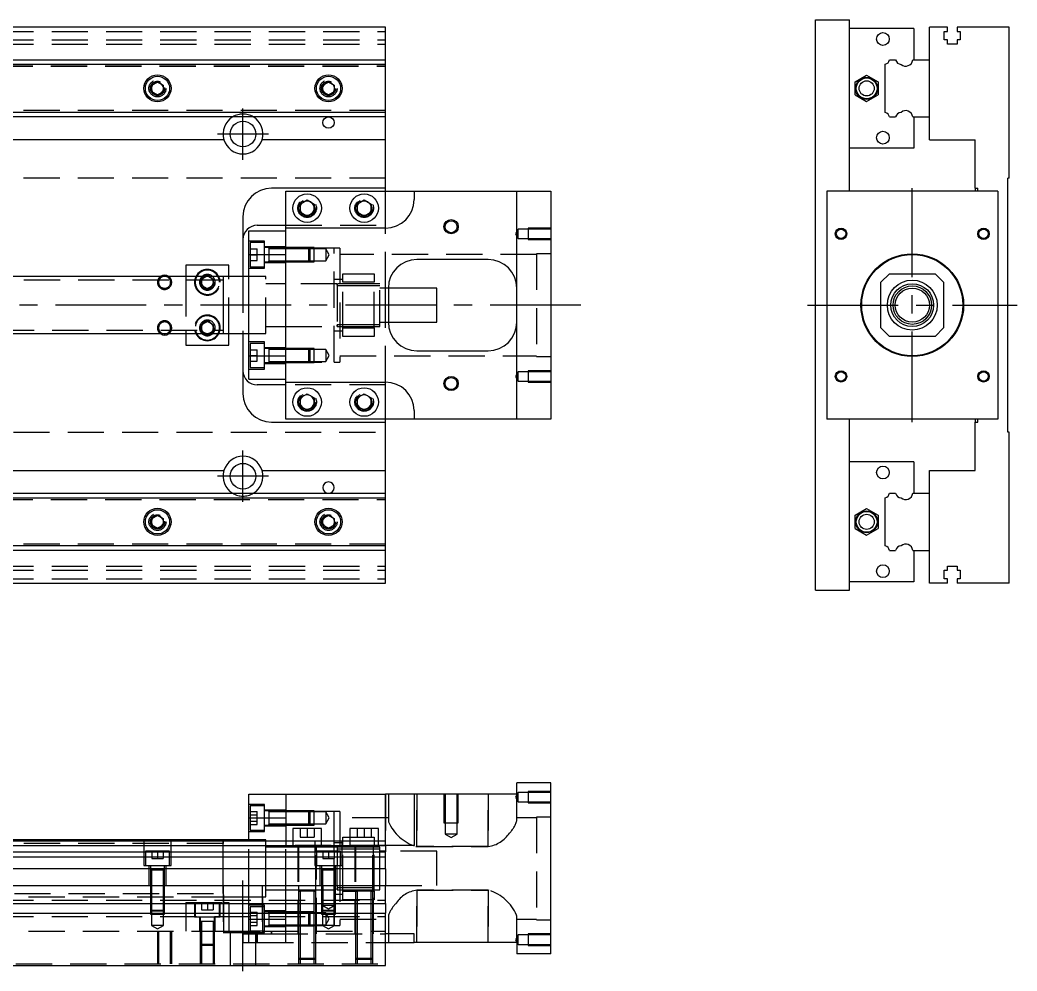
# Model space of a CAD drawing. Extents: x -20 to 681, y -276 to 102.
# Drawn here: x 331.8 to 681.5, y -233.5 to 100 of the extents above; entities that cross this region are included whole.
import ezdxf

# ---------------------------------------------------------------- set-up
doc = ezdxf.new("R2010")
doc.units = 0
doc.linetypes.add('CENTER', pattern=[50.8, 31.75, -6.35, 6.35, -6.35])
doc.linetypes.add('DASHED', pattern=[19.05, 12.7, -6.35])
doc.layers.get('0').update_dxf_attribs({"linetype": 'CONTINUOUS'})
doc.layers.add('CENTER', color=1, linetype='CENTER')

msp = doc.modelspace()

# ---------------------------------------------------------------- linework, layer by layer
at = {"color": 7, "linetype": 'CONTINUOUS'}
for p, q in [((610.75, -100), (610.75, 100)), ((610.75, 100), (622.75, 100)), ((622.75, 40), (622.75, 100)), ((460, 97.5), (305, 97.5)), ((460, 86), (460, 97.5)), ((645.25, 97), (622.75, 97)), ((645.25, 97), (645.25, 86)), ((650.75, 86), (650.75, 97.5)), ((657.05, 97.5), (650.75, 97.5)), ((655.9, 96), (657.05, 96)), ((655.9, 93), (655.9, 96)), ((657.05, 96), (657.05, 97.5)), ((660.45, 97.5), (660.45, 96)), ((678.75, 97.5), (660.45, 97.5)), ((660.45, 96), (661.6, 96)), ((661.6, 96), (661.6, 93)), ((678.75, 44.5), (678.75, 97.5)), ((657.05, 93), (655.9, 93)), ((657.05, 91.5), (657.05, 93)), ((660.45, 91.5), (657.05, 91.5)), ((660.45, 93), (660.45, 91.5)), ((661.6, 93), (660.45, 93)), ((305, 86), (460, 86)), ((305, 84.460392), (460, 84.460392)), ((460, 84.460392), (460, 86)), ((460, 67.539608), (460, 84.460392)), ((635.25, 67.539608), (635.25, 84.460392)), ((636.789608, 86), (638.910392, 86)), ((644.931934, 86), (650.75, 86)), ((650.75, 66), (650.75, 86)), ((650.75, 66), (650.75, 86)), ((624.750002, 78.309401), (628.750002, 80.618802)), ((628.750002, 80.618802), (632.750002, 78.309401)), ((378, 77.1547), (380, 78.309402)), ((378, 74.8453), (378, 77.1547)), ((380, 78.309402), (382, 77.1547)), ((382, 77.1547), (382, 74.8453)), ((438, 77.1547), (440, 78.309402)), ((438, 74.8453), (438, 77.1547)), ((440, 78.309402), (442, 77.1547)), ((442, 77.1547), (442, 74.8453)), ((624.750002, 73.690599), (624.750002, 78.309401)), ((632.750002, 78.309401), (632.750002, 73.690599)), ((380, 73.690598), (378, 74.8453)), ((382, 74.8453), (380, 73.690598)), ((440, 73.690598), (438, 74.8453)), ((442, 74.8453), (440, 73.690598)), ((624.750002, 73.690599), (628.750002, 71.381198)), ((628.750002, 71.381198), (632.750002, 73.690599)), ((460, 67.539608), (305, 67.539608)), ((460, 66), (460, 67.539608)), ((460, 66), (305, 66)), ((460, 58), (460, 66)), ((636.789608, 66), (638.910392, 66)), ((644.931934, 66), (650.75, 66)), ((645.25, 66), (645.25, 55)), ((650.75, 58), (650.75, 66)), ((403.291796, 58), (305, 58)), ((460, 58), (416.708204, 58)), ((460, 41), (460, 58)), ((650.75, 58), (666.75, 58)), ((666.75, 41), (666.75, 58)), ((645.25, 55), (622.75, 55)), ((678.75, 44.5), (678.25, 44.5)), ((678.25, -44.5), (678.25, 44.5)), ((460, 41), (420, 41)), ((425, 27), (425, 40)), ((425, 40), (470, 40)), ((460, 40), (460, 41)), ((470, 40), (470, 37)), ((470, 40), (506, 40)), ((506, -40), (506, 40)), ((506, 40), (518, 40)), ((518, 40), (518, -40)), ((614.75, 40), (614.75, -40)), ((674.75, 40), (614.75, 40)), ((666.75, 41), (667.75, 41)), ((666.75, 41), (666.75, 40)), ((667.75, 40), (667.75, 41)), ((674.75, 40), (674.75, -40)), ((430, 35.443376), (432.5, 36.886752)), ((430, 32.556624), (430, 35.443376)), ((432.5, 36.886752), (435, 35.443376)), ((435, 35.443376), (435, 32.556624)), ((450, 35.443376), (452.5, 36.886752)), ((450, 32.556624), (450, 35.443376)), ((452.5, 36.886752), (455, 35.443376)), ((455, 35.443376), (455, 32.556624)), ((432.5, 31.113248), (430, 32.556624)), ((435, 32.556624), (432.5, 31.113248)), ((452.5, 31.113248), (450, 32.556624)), ((455, 32.556624), (452.5, 31.113248)), ((410, 31), (410, 10)), ((415, 28), (425, 28)), ((412, 17.78342), (412, 26)), ((412, 26), (425, 26)), ((460, 27), (425, 27)), ((425, 17.78342), (425, 27)), ((412, -17.78342), (412, 17.78342)), ((412, 17.78342), (425, 17.78342)), ((425, -17.78342), (425, 17.78342)), ((425, -17.78342), (425, 17.78342)), ((390, 14), (390, 10)), ((405, 14), (390, 14)), ((405, 10), (405, 14)), ((496, 16), (471, 16)), ((636.75, 11), (633.75, 8)), ((636.75, 11), (652.75, 11)), ((655.75, 8), (652.75, 11)), ((403, 10), (305, 10)), ((396.964102, 10), (397.5, 10.309402)), ((397.5, 10.309402), (398.035898, 10)), ((403, 10), (402.995, 10)), ((403, 10), (403, -10)), ((412, 10), (403, 10)), ((403.005, 10), (403, 10)), ((633.75, -8), (633.75, 8)), ((655.75, 8), (655.75, -8)), ((461, 6), (461, -6)), ((478, 6), (461, 6)), ((478, -6), (478, 6)), ((461, -6), (478, -6)), ((305, -10), (403, -10)), ((390, -10), (390, -14)), ((397.5, -10.309402), (396.964102, -10)), ((398.035898, -10), (397.5, -10.309402)), ((402.995, -10), (403, -10)), ((403, -10), (412, -10)), ((403, -10), (403.005, -10)), ((405, -14), (405, -10)), ((410, -10), (410, -31)), ((633.75, -8), (636.75, -11)), ((652.75, -11), (655.75, -8)), ((652.75, -11), (636.75, -11)), ((390, -14), (405, -14)), ((471, -16), (496, -16)), ((412, -17.78342), (425, -17.78342)), ((412, -26), (412, -17.78342)), ((425, -27), (425, -17.78342)), ((412, -26), (425, -26)), ((425, -27), (460, -27)), ((425, -40), (425, -27)), ((617.85, -24.499994), (617.85, -24.500852)), ((617.85, -24.500852), (617.85, -24.9)), ((425, -28), (415, -28)), ((430, -32.556624), (432.5, -31.113248)), ((432.5, -31.113248), (435, -32.556624)), ((450, -32.556624), (452.5, -31.113248)), ((452.5, -31.113248), (455, -32.556624)), ((430, -35.443376), (430, -32.556624)), ((435, -32.556624), (435, -35.443376)), ((450, -35.443376), (450, -32.556624)), ((455, -32.556624), (455, -35.443376)), ((432.5, -36.886752), (430, -35.443376)), ((435, -35.443376), (432.5, -36.886752)), ((452.5, -36.886752), (450, -35.443376)), ((455, -35.443376), (452.5, -36.886752)), ((470, -37), (470, -40)), ((420, -41), (460, -41)), ((470, -40), (425, -40)), ((460, -41), (460, -40)), ((460, -58), (460, -41)), ((506, -40), (470, -40)), ((518, -40), (506, -40)), ((674.75, -40), (614.75, -40)), ((622.75, -100), (622.75, -40)), ((666.75, -40), (666.75, -41)), ((666.75, -58), (666.75, -41)), ((666.75, -41), (667.75, -41)), ((667.75, -41), (667.75, -40)), ((678.75, -44.5), (678.25, -44.5)), ((678.75, -97.5), (678.75, -44.5)), ((645.25, -55), (622.75, -55)), ((645.25, -55), (645.25, -66)), ((305, -58), (403.291796, -58)), ((416.708204, -58), (460, -58)), ((460, -66), (460, -58)), ((650.75, -66), (650.75, -58)), ((650.75, -58), (666.75, -58)), ((305, -66), (460, -66)), ((460, -67.539608), (460, -66)), ((636.789608, -66), (638.910392, -66)), ((644.931934, -66), (650.75, -66)), ((650.75, -86), (650.75, -66)), ((650.75, -86), (650.75, -66)), ((305, -67.539608), (460, -67.539608)), ((460, -84.460392), (460, -67.539608)), ((635.25, -84.460392), (635.25, -67.539608)), ((624.750002, -73.690599), (628.750002, -71.381198)), ((628.750002, -71.381198), (632.750002, -73.690599)), ((378, -74.8453), (380, -73.690598)), ((378, -77.1547), (378, -74.8453)), ((380, -73.690598), (382, -74.8453)), ((382, -74.8453), (382, -77.1547)), ((438, -74.8453), (440, -73.690598)), ((438, -77.1547), (438, -74.8453)), ((440, -73.690598), (442, -74.8453)), ((442, -74.8453), (442, -77.1547)), ((624.750002, -78.309401), (624.750002, -73.690599)), ((632.750002, -73.690599), (632.750002, -78.309401)), ((380, -78.309402), (378, -77.1547)), ((382, -77.1547), (380, -78.309402)), ((440, -78.309402), (438, -77.1547)), ((442, -77.1547), (440, -78.309402)), ((624.750002, -78.309401), (628.750002, -80.618802)), ((628.750002, -80.618802), (632.750002, -78.309401)), ((460, -84.460392), (305, -84.460392)), ((460, -86), (305, -86)), ((460, -86), (460, -84.460392)), ((460, -97.5), (460, -86)), ((636.789608, -86), (638.910392, -86)), ((644.931934, -86), (650.75, -86)), ((645.25, -86), (645.25, -97)), ((650.75, -97.5), (650.75, -86)), ((655.9, -93), (657.05, -93)), ((655.9, -96), (655.9, -93)), ((657.05, -91.5), (660.45, -91.5)), ((657.05, -93), (657.05, -91.5)), ((660.45, -91.5), (660.45, -93)), ((660.45, -93), (661.6, -93)), ((661.6, -93), (661.6, -96)), ((305, -97.5), (460, -97.5)), ((645.25, -97), (622.75, -97)), ((657.05, -97.5), (650.75, -97.5)), ((657.05, -96), (655.9, -96)), ((657.05, -97.5), (657.05, -96)), ((660.45, -96), (660.45, -97.5)), ((661.6, -96), (660.45, -96)), ((678.75, -97.5), (660.45, -97.5)), ((610.75, -100), (622.75, -100)), ((506, -171.53), (506, -167.53)), ((518, -167.53), (506, -167.53)), ((518, -227.53), (518, -167.53)), ((412, -171.53), (425, -171.53)), ((412, -179.74658), (412, -171.53)), ((425, -171.53), (460, -171.53)), ((425, -171.53), (425, -188.03)), ((460, -188.03), (460, -171.53)), ((470, -171.53), (460, -171.53)), ((470, -171.53), (470, -189.53)), ((506, -171.53), (470, -171.53)), ((419.1, -177.352326), (419.1, -177.353182)), ((412, -179.74658), (425, -179.74658)), ((412, -188.03), (412, -179.74658)), ((419.1, -179.7023), (419.1, -179.98317)), ((419.1, -181.619328), (419.1, -182.352336)), ((437.5, -183.53), (427.5, -183.53)), ((427.5, -183.53), (427.5, -188.03)), ((437.5, -188.03), (437.5, -183.53)), ((457.5, -183.53), (447.5, -183.53)), ((447.5, -183.53), (447.5, -188.03)), ((457.5, -188.03), (457.5, -183.53)), ((403, -187.53), (304.5, -187.53)), ((460, -188.03), (304.5, -188.03)), ((403, -187.53), (402.995, -187.53)), ((403, -187.529994), (403, -188.03)), ((403, -187.530502), (403, -187.53)), ((403.005, -187.53), (403, -187.53)), ((412, -187.53), (403, -187.53)), ((403, -188.027168), (403, -187.530502)), ((403, -188.03), (403, -188.78)), ((460, -189.569608), (460, -188.03)), ((460, -189.569608), (304.5, -189.569608)), ((304.5, -191.690392), (460, -191.690392)), ((443, -190.029994), (443, -190.78)), ((470, -189.53), (460, -189.53)), ((460, -189.569608), (460, -191.690392)), ((460, -193.600532), (460, -191.690392)), ((460, -193.600532), (304.5, -193.600532)), ((460, -197.711934), (460, -193.600532)), ((460, -197.711934), (304.5, -197.711934)), ((460, -197.711934), (460, -203.53)), ((0, -203.53), (460, -203.53)), ((460, -209.83), (460, -203.53)), ((0, -209.83), (460, -209.83)), ((460, -209.83), (460, -213.23)), ((0, -213.23), (460, -213.23)), ((419.1, -212.707664), (419.1, -212.708522)), ((419.1, -212.708522), (419.1, -213.23)), ((460, -231.53), (460, -213.23)), ((419.1, -215.057638), (419.1, -215.33851)), ((419.1, -216.974666), (419.1, -217.707674)), ((470, -220.53), (460, -220.53)), ((460, -223.53), (470, -223.53)), ((470, -223.53), (470, -220.53)), ((506, -223.53), (470, -223.53)), ((506, -223.53), (506, -227.53)), ((518, -227.53), (506, -227.53)), ((0, -231.53), (460, -231.53))]:
    msp.add_line(p, q, dxfattribs=at)
at = {"color": 3, "linetype": 'DASHED'}
for p, q in [((0, 96), (460, 96)), ((0, 93), (460, 93)), ((0, 91.5), (460, 91.5)), ((304.5, 84.403994), (460, 84.403994)), ((304.5, 83.8), (460, 83.8)), ((382.483582, 76.286038), (382.5, 76)), ((437.5, 76), (437.534018, 76.411016)), ((460, 68.2), (304.5, 68.2)), ((460, 67.596006), (304.5, 67.596006)), ((460, 44.5), (5.640312, 44.5)), ((460, 28), (460, 40)), ((435.477798, 34.364306), (435.5, 34)), ((455.477798, 34.364306), (455.5, 34)), ((425, 28), (460, 28)), ((460, 27), (460, 28)), ((425, 17.78342), (425, 26)), ((460, 6), (460, 27)), ((506.5, 26.65), (505.547372, 25)), ((505.547372, 25), (506.5, 23.35)), ((506.5, 23.35), (506.5, 26.65)), ((510, 26.65), (506.5, 26.65)), ((510, 26.999994), (510, 23.000006)), ((518, 26.999994), (510, 26.999994)), ((518, 26.65), (510, 26.65)), ((417.5, 22.42767), (412, 22.42767)), ((412.5, 21.92767), (412.5, 13.42767)), ((417.5, 21.92767), (412.5, 21.92767)), ((417.5, 12.92767), (417.5, 22.42767)), ((506.5, 23.35), (510, 23.35)), ((510, 23.35), (518, 23.35)), ((510, 23.000006), (518, 23.000006)), ((412.5, 19.67767), (415, 19.67767)), ((412.5, 17.67767), (415, 17.67767)), ((415, 17.67767), (415, 19.67767)), ((415, 15.67767), (415, 17.67767)), ((425, 20.42767), (417.5, 20.42767)), ((419.1, 20.17767), (417.5, 20.17767)), ((419.1, 20.17767), (419.095, 20.17767)), ((419.1, 20.17767), (419.1, 19.92022)), ((419.1, 19.920202), (419.1, 20.17767)), ((424.99998, 20.17767), (419.1, 20.17767)), ((419.105, 20.17767), (419.1, 20.17767)), ((419.1, 19.92022), (419.1, 15.435068)), ((424.99998, 19.77767), (419.1, 19.77767)), ((433.1, 20.17767), (425, 20.17767)), ((433.1, 20.177664), (425, 20.177664)), ((442, 20), (425, 20)), ((433.5, 19.77767), (425, 19.77767)), ((433.1, 15.17767), (433.1, 20.17767)), ((433.5, 19.77767), (433.1, 20.17767)), ((435, 20.177664), (433.10002, 20.177664)), ((433.5, 19.77767), (433.5, 15.57767)), ((435, 19.77767), (433.50002, 19.77767)), ((435, 15.177674), (435, 20.177664)), ((439, 19.77767), (435, 19.77767)), ((439, 19.77767), (439, 15.57767)), ((440.212436, 17.67767), (439, 19.77767)), ((439, 15.57767), (440.212436, 17.67767)), ((442, -20), (442, 20)), ((444, 20), (442, 20)), ((444, 20), (444, -20)), ((513, 17.75), (444, 17.75)), ((513, 18), (513, -18)), ((518, 18), (513, 18)), ((412.5, 15.67767), (415, 15.67767)), ((417.5, 15.17767), (419.1, 15.17767)), ((417.5, 14.92767), (425, 14.92767)), ((419.095, 15.17767), (419.1, 15.17767)), ((419.1, 15.57767), (424.99998, 15.57767)), ((419.1, 15.17767), (419.1, 15.435118)), ((419.1, 15.435068), (419.1, 15.17767)), ((419.1, 15.17767), (424.99998, 15.17767)), ((419.1, 15.17767), (419.105, 15.17767)), ((425, 15.57767), (433.5, 15.57767)), ((425, 15.177674), (433.1, 15.177674)), ((425, 15.17767), (433.1, 15.17767)), ((433.1, 15.17767), (433.5, 15.57767)), ((433.10002, 15.177674), (435, 15.177674)), ((433.50002, 15.57767), (435, 15.57767)), ((435, 15.57767), (439, 15.57767)), ((412, 12.92767), (417.5, 12.92767)), ((412.5, 13.42767), (417.5, 13.42767)), ((445, 11), (456, 11)), ((445, 8), (445, 11)), ((456, 11), (456, 8)), ((403, 8.75), (305, 8.75)), ((390, 10), (390, 8.75)), ((390, 8.75), (390, -8.75)), ((395, 8), (395.018502, 8.303588)), ((395.5, 9.1547), (396.964102, 10)), ((395.5, 8.75), (395.5, 9.1547)), ((395.5, 6.8453), (395.5, 8.75)), ((398.035898, 10), (399.5, 9.1547)), ((399.5, 9.1547), (399.5, 8.75)), ((399.5, 8.75), (399.5, 6.8453)), ((405, -10), (405, 10)), ((410, 10), (410, -10)), ((418, 10), (412, 10)), ((418, -10), (418, 10)), ((425, 7.5), (418, 7.5)), ((443.005, 7.5), (425, 7.5)), ((445, 9), (442, 9)), ((456, 7.5), (442.995, 7.5)), ((443, 6.950984), (443, 7.5)), ((443, 7.5), (443, 6.951128)), ((456, 8), (445, 8)), ((445, -8), (445, 8)), ((456, -8), (456, 8)), ((458, 7.5), (456, 7.5)), ((458, -7.5), (458, 7.5)), ((397.5, 5.690598), (395.5, 6.8453)), ((399.5, 6.8453), (397.5, 5.690598)), ((443, 6.951128), (443, -6.950984)), ((456, 6.75), (443, 6.75)), ((458, 6.75), (456, 6.75)), ((461, 6), (458, 6)), ((460, -6), (460, 6)), ((395.5, -6.8453), (397.5, -5.690598)), ((395.5, -8.75), (395.5, -6.8453)), ((397.5, -5.690598), (399.5, -6.8453)), ((399.5, -6.8453), (399.5, -8.75)), ((443, -6.75), (456, -6.75)), ((443, -7.499332), (443, -6.950962)), ((443, -6.950984), (443, -7.5)), ((456, -6.75), (458, -6.75)), ((458, -6), (461, -6)), ((460, -27), (460, -6)), ((305, -8.75), (403, -8.75)), ((390, -8.75), (390, -10)), ((395, -8), (395.018502, -7.696412)), ((395.5, -9.1547), (395.5, -8.75)), ((396.964102, -10), (395.5, -9.1547)), ((399.5, -9.1547), (398.035898, -10)), ((399.5, -8.75), (399.5, -9.1547)), ((403, -9.999498), (403, -10)), ((412, -10), (418, -10)), ((418, -7.5), (425, -7.5)), ((425, -7.5), (443.005, -7.5)), ((442, -9), (445, -9)), ((442.995, -7.5), (456, -7.5)), ((443, -7.5), (443, -7.499332)), ((445, -8), (456, -8)), ((445, -11), (445, -8)), ((456, -7.5), (458, -7.5)), ((456, -8), (456, -11)), ((417.5, -12.92767), (412, -12.92767)), ((412.5, -13.42767), (412.5, -21.92767)), ((417.5, -13.42767), (412.5, -13.42767)), ((417.5, -22.42767), (417.5, -12.92767)), ((456, -11), (445, -11)), ((412.5, -15.67767), (415, -15.67767)), ((415, -17.67767), (415, -15.67767)), ((425, -14.92767), (417.5, -14.92767)), ((419.1, -15.17767), (417.5, -15.17767)), ((419.1, -15.17767), (419.095, -15.17767)), ((419.1, -15.17767), (419.1, -15.435118)), ((419.105, -15.17767), (419.1, -15.17767)), ((424.99998, -15.17767), (419.1, -15.17767)), ((419.1, -15.435118), (419.1, -19.920272)), ((424.99998, -15.57767), (419.1, -15.57767)), ((433.1, -15.17767), (425, -15.17767)), ((433.1, -15.177674), (425, -15.177674)), ((433.5, -15.57767), (425, -15.57767)), ((433.1, -20.17767), (433.1, -15.17767)), ((433.5, -15.57767), (433.1, -15.17767)), ((435, -15.177674), (433.10002, -15.177674)), ((433.5, -15.57767), (433.5, -19.77767)), ((435, -15.57767), (433.50002, -15.57767)), ((435, -20.177664), (435, -15.177674)), ((439, -15.57767), (435, -15.57767)), ((439, -15.57767), (439, -19.77767)), ((440.212436, -17.67767), (439, -15.57767)), ((412.5, -17.67767), (415, -17.67767)), ((412.5, -19.67767), (415, -19.67767)), ((415, -19.67767), (415, -17.67767)), ((417.5, -20.17767), (419.1, -20.17767)), ((417.5, -20.42767), (425, -20.42767)), ((419.095, -20.17767), (419.1, -20.17767)), ((419.1, -19.77767), (424.99998, -19.77767)), ((419.1, -19.920272), (419.1, -20.17767)), ((419.1, -20.17767), (419.105, -20.17767)), ((419.1, -20.17767), (424.99998, -20.17767)), ((425, -26), (425, -17.78342)), ((425, -19.77767), (433.5, -19.77767)), ((425, -20), (442, -20)), ((425, -20.177664), (433.1, -20.177664)), ((425, -20.17767), (433.1, -20.17767)), ((433.1, -20.17767), (433.5, -19.77767)), ((433.10002, -20.177664), (435, -20.177664)), ((433.50002, -19.77767), (435, -19.77767)), ((435, -19.77767), (439, -19.77767)), ((439, -19.77767), (440.212436, -17.67767)), ((442, -20), (444, -20)), ((444, -17.75), (513, -17.75)), ((513, -18), (518, -18)), ((412, -22.42767), (417.5, -22.42767)), ((412.5, -21.92767), (417.5, -21.92767)), ((506.5, -23.35), (505.547372, -25)), ((506.5, -26.65), (506.5, -23.35)), ((510, -23.35), (506.5, -23.35)), ((510, -23.000006), (510, -26.999994)), ((518, -23.000006), (510, -23.000006)), ((518, -23.35), (510, -23.35)), ((460, -28), (460, -27)), ((505.547372, -25), (506.5, -26.65)), ((506.5, -26.65), (510, -26.65)), ((510, -26.65), (518, -26.65)), ((510, -26.999994), (518, -26.999994)), ((460, -28), (425, -28)), ((460, -40), (460, -28)), ((429.5, -34), (429.520026, -33.653944)), ((455.477798, -33.635694), (455.5, -34)), ((5.640312, -44.5), (460, -44.5)), ((304.5, -67.596006), (460, -67.596006)), ((304.5, -68.2), (460, -68.2)), ((382.483582, -75.713962), (382.5, -76)), ((437.5, -76), (437.534018, -75.588984)), ((460, -83.8), (304.5, -83.8)), ((460, -84.403994), (304.5, -84.403994)), ((0, -91.5), (460, -91.5)), ((0, -93), (460, -93)), ((0, -96), (460, -96)), ((506.5, -170.88), (505.547372, -172.53)), ((506.5, -174.18), (506.5, -170.88)), ((510, -170.88), (506.5, -170.88)), ((510, -170.530006), (510, -174.529994)), ((518, -170.530006), (510, -170.530006)), ((518, -170.88), (510, -170.88)), ((460, -171.53), (460, -188.03)), ((461, -171.53), (461, -180.824836)), ((471, -189.844786), (471, -171.53)), ((471, -171.53), (471, -189.844786)), ((480.500006, -171.53), (480.500006, -181.53)), ((480.9, -171.53), (480.9, -181.53)), ((485.1, -181.53), (485.1, -171.53)), ((485.499994, -181.53), (485.499994, -171.53)), ((496, -171.53), (496, -189.844786)), ((496, -189.844786), (496, -171.53)), ((505.547372, -172.53), (506.5, -174.18)), ((506, -180.824836), (506, -171.53)), ((506.5, -174.18), (510, -174.18)), ((510, -174.18), (518, -174.18)), ((510, -174.529994), (518, -174.529994)), ((417.5, -175.10233), (412, -175.10233)), ((412.5, -175.60233), (412.5, -179.85233)), ((417.5, -175.60233), (412.5, -175.60233)), ((412.5, -177.54293), (415, -177.54293)), ((415, -178.69763), (415, -177.54293)), ((417.5, -179.85233), (417.5, -175.10233)), ((425, -177.10233), (417.5, -177.10233)), ((419.105, -177.35233), (417.5, -177.35233)), ((424.99998, -177.35233), (419.095, -177.35233)), ((419.1, -177.35233), (419.1, -177.60978)), ((419.1, -177.609798), (419.1, -177.35233)), ((419.1, -177.60978), (419.1, -179.85233)), ((424.99998, -177.75233), (419.1, -177.75233)), ((433.1, -177.35233), (425, -177.35233)), ((433.100006, -177.352336), (425, -177.352336)), ((433.27767, -177.53), (425, -177.53)), ((433.5, -177.75233), (425, -177.75233)), ((433.1, -179.85233), (433.1, -177.35233)), ((433.5, -177.75233), (433.1, -177.35233)), ((435, -177.352336), (433.10002, -177.352336)), ((442, -177.53), (433.27767, -177.53)), ((433.5, -177.75233), (433.5, -179.85233)), ((435, -177.75233), (433.50002, -177.75233)), ((435, -182.352326), (435, -177.352336)), ((439, -177.75233), (435, -177.75233)), ((439, -177.75233), (439, -179.85233)), ((440.212436, -179.85233), (439, -177.75233)), ((442, -188.03), (442, -177.53)), ((444, -177.53), (442, -177.53)), ((444, -177.53), (444, -217.53)), ((412.5, -178.69763), (415, -178.69763)), ((412.5, -179.85233), (412.5, -184.10233)), ((412.5, -181.007032), (415, -181.007032)), ((415, -181.007032), (415, -178.69763)), ((415, -182.161732), (415, -181.007032)), ((417.5, -184.60233), (417.5, -179.85233)), ((419.1, -179.85233), (419.1, -181.619324)), ((419.1, -181.619324), (419.1, -182.094932)), ((433.1, -182.35233), (433.1, -179.85233)), ((433.5, -179.85233), (433.5, -181.95233)), ((439, -179.85233), (439, -181.95233)), ((439, -181.95233), (440.212436, -179.85233)), ((461, -179.78), (444, -179.78)), ((461, -180.824836), (461.035862, -181.153408)), ((480.500006, -181.53), (485.499994, -181.53)), ((480.9, -181.53), (480.9, -185.53)), ((485.1, -185.53), (485.1, -181.53)), ((513, -179.78), (506, -179.78)), ((513, -179.53), (513, -215.53)), ((518, -179.53), (513, -179.53)), ((412, -184.60233), (417.5, -184.60233)), ((412.5, -182.161732), (415, -182.161732)), ((412.5, -184.10233), (417.5, -184.10233)), ((417.5, -182.35233), (419.105, -182.35233)), ((417.5, -182.60233), (425, -182.60233)), ((419.095, -182.35233), (424.99998, -182.35233)), ((419.1, -181.95233), (424.99998, -181.95233)), ((419.1, -182.35233), (419.1, -182.094882)), ((419.1, -182.094932), (419.1, -182.35233)), ((425, -181.95233), (433.5, -181.95233)), ((425, -182.352326), (433.100006, -182.352326)), ((425, -182.35233), (433.1, -182.35233)), ((430, -183.53), (430, -186.53)), ((432.5, -183.53), (432.5, -186.53)), ((433.1, -182.35233), (433.5, -181.95233)), ((433.10002, -182.352326), (435, -182.352326)), ((433.50002, -181.95233), (435, -181.95233)), ((435, -181.95233), (439, -181.95233)), ((435, -183.53), (435, -186.53)), ((450, -183.53), (450, -186.53)), ((452.5, -183.53), (452.5, -186.53)), ((455, -183.53), (455, -186.53)), ((403, -188.78), (25, -188.78)), ((375.25, -188.03), (375.25, -196.53)), ((384.75, -196.53), (384.75, -188.03)), ((403, -197.730066), (403, -188.027168)), ((418, -187.53), (412, -187.53)), ((412, -203.53), (412, -188.03)), ((418, -197.53), (418, -187.53)), ((418, -197.53), (418, -187.53)), ((425, -188.03), (425, -189.53)), ((427.5, -188.03), (427.5, -189.53)), ((430, -186.53), (432.5, -186.53)), ((432.5, -186.53), (435, -186.53)), ((435.25, -188.03), (435.25, -196.53)), ((437.5, -189.53), (437.5, -188.03)), ((442, -189.53), (442, -188.03)), ((445, -188.53), (442, -188.53)), ((444.75, -196.53), (444.75, -188.03)), ((445, -186.53), (447.5, -186.53)), ((445, -188.03), (445, -186.53)), ((445, -189.53), (445, -188.03)), ((447.5, -186.53), (450, -186.53)), ((447.5, -188.03), (447.5, -189.53)), ((450, -186.53), (452.5, -186.53)), ((452.5, -186.53), (455, -186.53)), ((455, -186.53), (456, -186.53)), ((456, -186.53), (456, -188.03)), ((456, -188.03), (456, -189.53)), ((457.5, -189.53), (457.5, -188.03)), ((485.1, -185.53), (480.9, -185.53)), ((480.9, -185.53), (483, -186.742436)), ((483, -186.742436), (485.1, -185.53)), ((384.25, -191.53), (375.75, -191.53)), ((375.75, -191.53), (375.75, -196.53)), ((378, -191.53), (378, -194.03)), ((380, -191.53), (380, -194.03)), ((382, -191.53), (382, -194.03)), ((384.25, -196.53), (384.25, -191.53)), ((425, -190.03), (418, -190.03)), ((460, -189.53), (425, -189.53)), ((425, -203.53), (425, -189.53)), ((429.5, -190.03), (425, -190.03)), ((429.25, -189.53), (429.25, -220.53)), ((429.5, -189.53), (429.5, -203.53)), ((435.5, -190.03), (429.5, -190.03)), ((435.5, -205.535), (435.5, -189.53)), ((442, -190.03), (435.5, -190.03)), ((435.75, -191.53), (435.75, -189.53)), ((444.25, -191.53), (435.75, -191.53)), ((435.75, -191.53), (435.75, -196.53)), ((438, -191.53), (438, -194.03)), ((440, -191.53), (440, -194.03)), ((442, -191.53), (442, -189.53)), ((443, -190.03), (442, -190.03)), ((442, -191.53), (442, -194.03)), ((443, -190.03), (442.995, -190.03)), ((443, -190.03), (443, -190.579038)), ((443.005, -190.03), (443, -190.03)), ((445, -190.03), (443, -190.03)), ((443, -190.579038), (443, -191.52884)), ((445, -190.78), (443, -190.78)), ((443, -191.52884), (443, -196.429728)), ((444.25, -196.53), (444.25, -191.53)), ((445, -205.53), (445, -189.53)), ((449.5, -190.03), (445, -190.03)), ((449.5, -190.78), (445, -190.78)), ((449.25, -189.53), (449.25, -220.53)), ((449.5, -189.53), (449.5, -205.535)), ((455.5, -190.03), (449.5, -190.03)), ((455.5, -190.78), (449.5, -190.78)), ((455.5, -205.535), (455.5, -189.53)), ((456, -190.03), (455.5, -190.03)), ((456, -190.78), (455.5, -190.78)), ((455.75, -220.53), (455.75, -189.53)), ((456, -205.53), (456, -189.53)), ((458, -190.03), (456, -190.03)), ((458, -190.78), (456, -190.78)), ((458, -197.53), (458, -190.03)), ((460, -191.53), (458, -191.53)), ((478, -191.53), (460, -191.53)), ((470.61503, -189.829374), (471, -189.844786)), ((496, -189.844786), (471, -189.844786)), ((471, -189.844786), (496, -189.844786)), ((478, -197.53), (478, -191.53)), ((378, -194.03), (380, -194.03)), ((380, -194.03), (382, -194.03)), ((438, -194.03), (440, -194.03)), ((440, -194.03), (442, -194.03)), ((442, -197.53), (442, -194.03)), ((375.25, -196.53), (384.75, -196.53)), ((377, -196.53), (377, -203.53)), ((377.5, -196.53), (377.5, -198.13)), ((377.5, -198.125), (377.5, -198.13)), ((382.5, -198.13), (377.5, -198.13)), ((377.5, -198.13), (377.5, -198.135)), ((377.5, -198.13), (377.5, -203.52998)), ((377.9, -198.13), (377.9, -203.52998)), ((382.1, -203.52998), (382.1, -198.13)), ((382.5, -198.13), (382.5, -196.53)), ((382.5, -198.13), (382.5, -198.125)), ((382.5, -198.135), (382.5, -198.13)), ((382.5, -203.52998), (382.5, -198.13)), ((383, -203.53), (383, -196.53)), ((403, -206.28), (403, -197.730066)), ((418, -207.53), (418, -197.53)), ((418, -207.53), (418, -197.53)), ((435.25, -196.53), (444.75, -196.53)), ((435.75, -220.53), (435.75, -196.53)), ((437, -196.53), (437, -203.53)), ((437.5, -196.53), (437.5, -198.13)), ((437.5, -198.125), (437.5, -198.13)), ((437.757468, -198.13), (437.5, -198.13)), ((437.5, -198.13), (437.5, -203.52998)), ((437.5, -198.13), (437.5, -198.135)), ((442.242552, -198.13), (437.757468, -198.13)), ((437.9, -198.13), (437.9, -203.52998)), ((442, -203.53), (442, -197.53)), ((442.1, -203.52998), (442.1, -198.13)), ((442.5, -198.13), (442.242552, -198.13)), ((442.5, -198.13), (442.5, -196.53)), ((442.5, -198.13), (442.5, -198.125)), ((442.5, -203.52998), (442.5, -198.13)), ((442.5, -198.135), (442.5, -198.13)), ((443, -203.53), (443, -196.53)), ((458, -205.03), (458, -197.53)), ((478, -203.53), (478, -197.53)), ((25, -206.28), (403, -206.28)), ((377.5, -203.53), (377.5, -209.83)), ((377.500006, -203.53), (377.500006, -209.83)), ((377.9, -203.53), (377.9, -209.83)), ((382.1, -209.83), (382.1, -203.53)), ((382.499994, -209.83), (382.499994, -203.53)), ((382.5, -209.83), (382.5, -203.53)), ((403, -203.53), (403, -220.03)), ((403.291796, -219.53), (403.291796, -203.53)), ((412, -209.83), (412, -203.53)), ((416.708204, -203.53), (416.708204, -219.53)), ((417, -220.03), (417, -203.53)), ((418, -205.03), (425, -205.03)), ((425, -209.83), (425, -203.53)), ((425, -205.03), (429.5, -205.03)), ((429.5, -203.53), (429.5, -205.53)), ((429.5, -205.03), (443.005, -205.03)), ((429.5, -205.525), (429.5, -205.53)), ((429.5, -205.53), (429.84965, -205.53)), ((429.849602, -205.53), (429.5, -205.53)), ((429.5, -205.53), (429.5, -209.83)), ((429.5, -205.53), (429.5, -205.535)), ((435.15035, -205.53), (429.849602, -205.53)), ((430, -205.53), (430, -209.83)), ((435, -213.23), (435, -205.53)), ((435.150204, -205.53), (435.5, -205.53)), ((435.5, -205.53), (435.15035, -205.53)), ((435.5, -213.23), (435.5, -205.525)), ((437.5, -203.53), (437.5, -209.83)), ((437.500006, -203.53), (437.500006, -209.83)), ((437.9, -203.53), (437.9, -209.83)), ((438, -203.53), (438, -210.53)), ((442, -210.53), (442, -203.53)), ((442.1, -209.83), (442.1, -203.53)), ((442.499994, -209.83), (442.499994, -203.53)), ((442.5, -209.83), (442.5, -203.53)), ((442.995, -205.03), (456, -205.03)), ((443, -203.631716), (443, -204.481128)), ((443, -204.28), (458, -204.28)), ((443, -205.03), (443, -204.480962)), ((443, -204.481128), (443, -205.03)), ((443.005, -205.03), (456, -205.03)), ((445, -205.53), (449.39999, -205.53)), ((445, -208.53), (445, -205.53)), ((449.39999, -205.53), (449.499994, -205.53)), ((449.5, -205.525), (449.5, -213.23)), ((449.5, -205.53), (449.84965, -205.53)), ((449.849602, -205.53), (449.5, -205.53)), ((455.15035, -205.53), (449.849602, -205.53)), ((450, -205.53), (450, -213.23)), ((455, -213.23), (455, -205.53)), ((455.150204, -205.53), (455.5, -205.53)), ((455.5, -205.53), (455.15035, -205.53)), ((455.5, -213.23), (455.5, -205.525)), ((455.500006, -205.53), (455.60001, -205.53)), ((455.60001, -205.53), (456, -205.53)), ((456, -205.03), (458, -205.03)), ((456, -205.53), (456, -208.53)), ((460, -203.53), (478, -203.53)), ((471, -205.215214), (496, -205.215214)), ((496, -205.215214), (471, -205.215214)), ((471, -223.53), (471, -205.215214)), ((471, -205.215214), (471, -223.53)), ((496, -205.215214), (496, -223.53)), ((496, -223.53), (496, -205.215214)), ((496.383512, -205.230578), (496, -205.215214)), ((0, -208.68), (460, -208.68)), ((296.708204, -207.53), (403.005, -207.53)), ((377.5, -207.53), (377.9, -207.53)), ((377.5, -209.83), (377.5, -212.13)), ((377.500006, -209.83), (377.500006, -212.130006)), ((377.9, -207.53), (382.1, -207.53)), ((377.9, -209.83), (377.9, -212.53)), ((382.1, -207.53), (382.5, -207.53)), ((382.1, -212.53), (382.1, -209.83)), ((382.499994, -212.130006), (382.499994, -209.83)), ((382.5, -212.13), (382.5, -209.83)), ((390, -209.53), (390, -209.83)), ((390, -209.53), (403.291796, -209.53)), ((390, -209.83), (390, -213.23)), ((393, -209.53), (393, -214.53)), ((393.25, -209.53), (393.25, -209.83)), ((393.25, -209.83), (393.25, -213.23)), ((395.5, -209.53), (395.5, -212.03)), ((397.5, -209.53), (397.5, -212.03)), ((399.5, -209.53), (399.5, -212.03)), ((401.75, -209.83), (401.75, -209.53)), ((401.75, -213.23), (401.75, -209.83)), ((402, -214.53), (402, -209.53)), ((402.995, -207.53), (403.291796, -207.53)), ((403.291796, -207.53), (412, -207.53)), ((403.291796, -209.53), (405, -209.53)), ((405, -209.53), (405, -209.83)), ((405, -209.83), (405, -213.23)), ((412, -207.53), (418, -207.53)), ((412, -213.23), (412, -209.83)), ((425, -213.23), (425, -209.83)), ((429.5, -209.83), (429.5, -213.23)), ((430, -209.83), (430, -213.23)), ((437.5, -209.83), (437.5, -212.13)), ((437.500006, -209.83), (437.500006, -212.130006)), ((437.9, -209.83), (437.9, -212.53)), ((442, -206.53), (445, -206.53)), ((442.1, -212.53), (442.1, -209.83)), ((442.499994, -212.130006), (442.499994, -209.83)), ((442.5, -212.13), (442.5, -209.83)), ((456, -208.53), (445, -208.53)), ((377.5, -212.13), (382.5, -212.13)), ((377.5, -212.13), (377.9, -212.53)), ((377.500006, -212.13002), (377.500006, -213.23)), ((377.500006, -213.23), (377.500006, -213.53)), ((382.1, -212.53), (377.9, -212.53)), ((377.9, -212.53002), (377.9, -213.53)), ((382.1, -212.53), (382.5, -212.13)), ((382.1, -213.53), (382.1, -212.53002)), ((382.499994, -213.23), (382.499994, -212.13002)), ((382.499994, -213.53), (382.499994, -213.23)), ((390, -213.23), (390, -219.53)), ((393.25, -213.23), (393.25, -214.53)), ((395.5, -212.03), (397.5, -212.03)), ((397.5, -212.03), (399.5, -212.03)), ((401.75, -214.53), (401.75, -213.23)), ((405, -213.23), (405, -219.53)), ((417.5, -210.45767), (412, -210.45767)), ((412, -215.31342), (412, -213.23)), ((412.5, -210.95767), (412.5, -213.23)), ((417.5, -210.95767), (412.5, -210.95767)), ((412.5, -212.898268), (415, -212.898268)), ((412.5, -213.23), (412.5, -215.20767)), ((415, -214.052968), (415, -212.898268)), ((417.5, -215.20767), (417.5, -210.45767)), ((425, -212.45767), (417.5, -212.45767)), ((419.105, -212.70767), (417.5, -212.70767)), ((424.99998, -212.70767), (419.095, -212.70767)), ((419.1, -212.70767), (419.1, -212.965118)), ((419.1, -212.965136), (419.1, -212.70767)), ((419.1, -212.965118), (419.1, -213.229906)), ((424.99998, -213.10767), (419.1, -213.10767)), ((419.1, -213.229906), (419.1, -215.20767)), ((429.5, -212.70767), (425, -212.70767)), ((429.5, -212.707674), (425, -212.707674)), ((429.5, -213.10767), (425, -213.10767)), ((425, -220.53), (425, -213.23)), ((430, -212.70767), (429.5, -212.70767)), ((430, -212.707674), (429.5, -212.707674)), ((430, -213.10767), (429.5, -213.10767)), ((429.5, -213.23), (429.5, -220.52998)), ((433.1, -212.70767), (430, -212.70767)), ((433.100006, -212.707674), (430, -212.707674)), ((433.5, -213.10767), (430, -213.10767)), ((430, -213.23), (430, -220.52998)), ((433.1, -213.23), (433.1, -212.70767)), ((433.5, -213.10767), (433.1, -212.70767)), ((433.1, -215.20767), (433.1, -213.23)), ((435, -212.707674), (433.10002, -212.707674)), ((433.5, -213.10767), (433.5, -213.23)), ((433.5, -213.23), (433.5, -215.20767)), ((435, -213.10767), (433.50002, -213.10767)), ((439, -213.10767), (435, -213.10767)), ((435, -220.52998), (435, -213.23)), ((435.5, -220.52998), (435.5, -213.23)), ((437.5, -212.13), (442.5, -212.13)), ((437.5, -212.13), (437.9, -212.53)), ((437.500006, -212.13002), (437.500006, -213.23)), ((437.500006, -213.23), (437.500006, -213.53)), ((442.1, -212.53), (437.9, -212.53)), ((437.9, -212.53002), (437.9, -213.53)), ((442, -210.53), (438, -210.53)), ((438, -210.53), (440, -211.6847)), ((439, -213.10767), (439, -215.20767)), ((440.212436, -215.20767), (439, -213.10767)), ((440, -211.6847), (442, -210.53)), ((442, -212.53), (442, -210.53)), ((442, -213.23), (442, -212.53)), ((442, -213.53), (442, -213.23)), ((442.1, -212.53), (442.5, -212.13)), ((442.1, -213.53), (442.1, -212.53002)), ((442.499994, -213.23), (442.499994, -212.13002)), ((442.499994, -213.53), (442.499994, -213.23)), ((449.5, -213.23), (449.5, -220.52998)), ((450, -213.23), (450, -220.52998)), ((455, -220.52998), (455, -213.23)), ((455.5, -220.52998), (455.5, -213.23)), ((0, -214.38), (460, -214.38)), ((377.500006, -213.53), (382.499994, -213.53)), ((377.9, -213.53), (377.9, -217.53)), ((382.1, -217.53), (382.1, -213.53)), ((393, -214.53), (402, -214.53)), ((394.75, -214.53), (394.75, -219.53)), ((395, -214.53), (395, -216.13)), ((395, -216.125), (395, -216.13)), ((395, -216.13), (395.257448, -216.13)), ((395.257468, -216.13), (395, -216.13)), ((395, -216.13), (395, -219.52998)), ((395, -216.13), (395, -216.135)), ((399.742552, -216.13), (395.257468, -216.13)), ((395.4, -216.13), (395.4, -219.52998)), ((399.6, -219.52998), (399.6, -216.13)), ((400, -216.13), (399.742552, -216.13)), ((399.742602, -216.13), (400, -216.13)), ((400, -216.13), (400, -214.53)), ((400, -216.13), (400, -216.125)), ((400, -219.52998), (400, -216.13)), ((400, -216.135), (400, -216.13)), ((400.25, -219.53), (400.25, -214.53)), ((412, -215.31342), (416.708204, -215.31342)), ((412, -219.53), (412, -215.31342)), ((412.5, -214.052968), (415, -214.052968)), ((412.5, -215.20767), (412.5, -219.45767)), ((412.5, -216.36237), (415, -216.36237)), ((415, -216.36237), (415, -214.052968)), ((415, -217.51707), (415, -216.36237)), ((416.708204, -215.31342), (425, -215.31342)), ((417.5, -219.95767), (417.5, -215.20767)), ((419.1, -215.20767), (419.1, -216.974664)), ((433.1, -217.70767), (433.1, -215.20767)), ((433.5, -215.20767), (433.5, -217.30767)), ((437.500006, -213.53), (442.499994, -213.53)), ((437.9, -213.53), (437.9, -217.53)), ((439, -215.20767), (439, -217.30767)), ((439, -217.30767), (440.212436, -215.20767)), ((442, -217.53), (442, -213.53)), ((442.1, -217.53), (442.1, -213.53)), ((444, -215.28), (461, -215.28)), ((461.02814, -213.946646), (461, -214.235164)), ((461, -214.235164), (461, -223.53)), ((461.119076, -213.599652), (461.02814, -213.946646)), ((506, -214.235164), (505.96376, -213.905044)), ((506, -223.53), (506, -214.235164)), ((506, -215.28), (513, -215.28)), ((513, -215.53), (518, -215.53)), ((296.708204, -219.53), (403.291796, -219.53)), ((382.1, -217.53), (377.9, -217.53)), ((377.9, -217.53), (380, -218.742436)), ((380, -218.742436), (382.1, -217.53)), ((380.000006, -219.53), (380.000006, -231.03)), ((380.4, -219.53), (380.4, -231.03)), ((384.6, -231.03), (384.6, -219.53)), ((384.999994, -231.03), (384.999994, -219.53)), ((395, -219.53), (395, -224.13)), ((395.000006, -219.53), (395.000006, -224.130006)), ((395.4, -219.53), (395.4, -224.53)), ((399.6, -224.53), (399.6, -219.53)), ((399.999994, -224.130006), (399.999994, -219.53)), ((400, -224.13), (400, -219.53)), ((403, -220.03), (417, -220.03)), ((403.291796, -219.53), (416.708204, -219.53)), ((403.291796, -219.53), (416.708204, -219.53)), ((405.5, -220.03), (405.5, -231.53)), ((410, -219.53), (410, -220.53)), ((412, -223.53), (412, -219.53)), ((412, -219.95767), (417.5, -219.95767)), ((412.5, -217.51707), (415, -217.51707)), ((412.5, -219.45767), (417.5, -219.45767)), ((414.5, -231.53), (414.5, -220.03)), ((416.708204, -219.53), (460, -219.53)), ((417.5, -217.70767), (419.105, -217.70767)), ((417.5, -217.95767), (425, -217.95767)), ((419.095, -217.70767), (424.99998, -217.70767)), ((419.1, -216.974664), (419.1, -217.450272)), ((419.1, -217.30767), (424.99998, -217.30767)), ((419.1, -217.70767), (419.1, -217.45022)), ((419.1, -217.450272), (419.1, -217.70767)), ((420, -220.53), (420, -219.53)), ((420, -219.53), (420, -220.53)), ((425, -217.30767), (429.5, -217.30767)), ((425, -217.53), (429.5, -217.53)), ((425, -217.707664), (429.5, -217.707664)), ((425, -217.70767), (429.5, -217.70767)), ((429.5, -217.30767), (430, -217.30767)), ((429.5, -217.53), (430, -217.53)), ((429.5, -217.707664), (430, -217.707664)), ((429.5, -217.70767), (430, -217.70767)), ((430, -217.30767), (433.5, -217.30767)), ((430, -217.53), (433.27767, -217.53)), ((430, -217.707664), (433.100006, -217.707664)), ((430, -217.70767), (433.1, -217.70767)), ((433.1, -217.70767), (433.5, -217.30767)), ((433.10002, -217.707664), (435, -217.707664)), ((433.27767, -217.53), (435, -217.53)), ((433.50002, -217.30767), (435, -217.30767)), ((435, -217.30767), (439, -217.30767)), ((435, -217.53), (435.5, -217.53)), ((435.5, -217.53), (437.9, -217.53)), ((442.1, -217.53), (437.9, -217.53)), ((437.9, -217.53), (440, -218.742436)), ((440, -218.742436), (442.1, -217.53)), ((442.1, -217.53), (444, -217.53)), ((410, -220.53), (420, -220.53)), ((410, -220.53), (410, -223.53)), ((410, -223.53), (415, -223.53)), ((415, -223.53), (415, -220.53)), ((415, -220.53), (415, -223.53)), ((415, -223.53), (460, -223.53)), ((420, -220.53), (460, -220.53)), ((425, -223.53), (425, -220.53)), ((429.5, -220.53), (429.5, -229.03)), ((429.500006, -220.53), (429.500006, -229.030006)), ((430, -220.53), (430, -229.53)), ((435, -229.53), (435, -220.53)), ((435.499994, -229.030006), (435.499994, -220.53)), ((435.5, -229.03), (435.5, -220.53)), ((449.5, -220.53), (449.5, -229.03)), ((449.500006, -220.53), (449.500006, -229.030006)), ((450, -220.53), (450, -229.53)), ((455, -229.53), (455, -220.53)), ((455.499994, -229.030006), (455.499994, -220.53)), ((455.5, -229.03), (455.5, -220.53)), ((506.5, -220.88), (505.547372, -222.53)), ((505.547372, -222.53), (506.5, -224.18)), ((506.5, -224.18), (506.5, -220.88)), ((510, -220.88), (506.5, -220.88)), ((510, -220.530006), (510, -224.529994)), ((518, -220.530006), (510, -220.530006)), ((518, -220.88), (510, -220.88)), ((395, -224.13), (400, -224.13)), ((395, -224.13), (395.4, -224.53)), ((395.000006, -224.13002), (395.000006, -231.03)), ((399.6, -224.53), (395.4, -224.53)), ((395.4, -224.53002), (395.4, -231.03)), ((399.6, -224.53), (400, -224.13)), ((399.6, -231.03), (399.6, -224.53002)), ((399.999994, -231.03), (399.999994, -224.13002)), ((506.5, -224.18), (510, -224.18)), ((510, -224.18), (518, -224.18)), ((510, -224.529994), (518, -224.529994)), ((429.5, -229.03), (435.5, -229.03)), ((429.5, -229.03), (430, -229.53)), ((429.500006, -229.03002), (429.500006, -231.03)), ((435, -229.53), (430, -229.53)), ((430, -229.53002), (430, -231.03)), ((435, -229.53), (435.5, -229.03)), ((435, -231.03), (435, -229.53002)), ((435.499994, -231.03), (435.499994, -229.03002)), ((449.5, -229.03), (455.5, -229.03)), ((449.5, -229.03), (450, -229.53)), ((449.500006, -229.03002), (449.500006, -231.03)), ((455, -229.53), (450, -229.53)), ((450, -229.53002), (450, -231.03)), ((455, -229.53), (455.5, -229.03)), ((455, -231.03), (455, -229.53002)), ((455.499994, -231.03), (455.499994, -229.03002)), ((6.499992, -231.03), (460, -231.03))]:
    msp.add_line(p, q, dxfattribs=at)
at = {"color": 7, "linetype": 'CONTINUOUS'}
for centre, radius in [((634.450002, 93.300001), 2.25), ((380, 76), 4.75), ((440, 76), 4.75), ((380, 76), 4.25), ((440, 76), 4.25), ((628.750002, 76), 3.875), ((628.750002, 76), 3.643013), ((628.750002, 76), 2.65), ((410, 60), 4.5), ((440, 64), 2), ((634.450002, 58.699999), 2.25), ((432.5, 34), 5), ((452.5, 34), 5), ((483, 27.5), 2.1), ((619.75, 25), 1.65), ((669.75, 25), 1.65), ((644.75, 0), 18), ((644.75, 0), 17.75), ((644.75, 0), 8.75), ((644.75, 0), 7.5), ((644.75, 0), 6.75), ((644.75, 0), 6), ((619.75, -25), 1.65), ((669.75, -25), 1.65), ((483, -27.5), 2.1), ((432.5, -34), 5), ((452.5, -34), 5), ((410, -60), 4.5), ((634.450002, -58.699999), 2.25), ((380, -76), 4.75), ((380, -76), 4.25), ((440, -76), 4.75), ((440, -76), 4.25), ((628.750002, -76), 3.875), ((628.750002, -76), 3.643013), ((628.750002, -76), 2.65), ((634.450002, -93.300001), 2.25)]:
    msp.add_circle(centre, radius, dxfattribs=at)
at = {"color": 3, "linetype": 'DASHED'}
for centre, radius in [((380, 76), 3), ((380, 76), 2.5), ((440, 76), 3), ((440, 76), 2.5), ((432.5, 34), 3.25), ((432.5, 34), 3), ((452.5, 34), 3.25), ((452.5, 34), 3), ((397.5, 8), 2.5), ((397.5, -8), 2.5), ((432.5, -34), 3.25), ((432.5, -34), 3), ((452.5, -34), 3.25), ((452.5, -34), 3), ((380, -76), 3), ((440, -76), 3), ((380, -76), 2.5), ((440, -76), 2.5)]:
    msp.add_circle(centre, radius, dxfattribs=at)
at = {"color": 3, "linetype": 'CONTINUOUS'}
for centre, radius in [((483, 27.5), 2.5), ((619.75, 25), 2), ((669.75, 25), 2), ((619.75, -25), 2), ((669.75, -25), 2), ((483, -27.5), 2.5)]:
    msp.add_circle(centre, radius, dxfattribs=at)
at = {"color": 7, "linetype": 'CONTINUOUS'}
for centre, radius, start, end in [((634.75, 86.5), 2.1, 283.774147, 346.225853), ((640.95, 86.5), 2.1, 193.774147, 266.465409), ((642.45, 86.3), 2.5, 229.323534, 353.107897), ((380, 76), 2.1, 137.75279, 162.24721), ((380, 76), 2.1, 102.24721, 137.75279), ((380, 76), 2.1, 77.75279, 102.24721), ((380, 76), 2.1, 42.24721, 77.75279), ((380, 76), 2.1, 17.75279, 42.24721), ((440, 76), 2.1, 137.75279, 162.24721), ((440, 76), 2.1, 102.24721, 137.75279), ((440, 76), 2.1, 77.75279, 102.24721), ((440, 76), 2.1, 42.24721, 77.75279), ((440, 76), 2.1, 17.75279, 42.24721), ((380, 76), 2.1, 162.24721, 180), ((380, 76), 2.1, 180, 197.75279), ((380, 76), 2.1, 197.75279, 222.24721), ((380, 76), 2.1, 222.24721, 257.75279), ((380, 76), 2.1, 257.75279, 282.24721), ((380, 76), 2.1, 282.24721, 317.75279), ((380, 76), 2.1, 317.75279, 342.24721), ((380, 76), 2.1, 342.24721, 17.75279), ((440, 76), 2.1, 162.24721, 180), ((440, 76), 2.1, 180, 197.75279), ((440, 76), 2.1, 197.75279, 222.24721), ((440, 76), 2.1, 222.24721, 257.75279), ((440, 76), 2.1, 257.75279, 282.24721), ((440, 76), 2.1, 282.24721, 317.75279), ((440, 76), 2.1, 317.75279, 342.24721), ((440, 76), 2.1, 342.24721, 17.75279), ((634.75, 65.5), 2.1, 13.774147, 76.225853), ((640.95, 65.5), 2.1, 93.534591, 166.225853), ((642.45, 65.7), 2.5, 6.892103, 130.676466), ((410, 60), 7, 121.002719, 196.60155), ((410, 60), 7, 343.39845, 58.997281), ((410, 60), 7, 196.60155, 343.39845), ((420, 31), 10, 90, 180), ((432.5, 34), 2.5, 120, 180), ((432.5, 34), 2.5, 60, 120), ((432.5, 34), 2.5, 0, 60), ((452.5, 34), 2.5, 120, 180), ((452.5, 34), 2.5, 60, 120), ((452.5, 34), 2.5, 0, 60), ((460, 37), 10, 270, 0), ((432.5, 34), 2.5, 180, 240), ((432.5, 34), 2.5, 240, 300), ((432.5, 34), 2.5, 300, 0), ((452.5, 34), 2.5, 180, 240), ((452.5, 34), 2.5, 240, 300), ((452.5, 34), 2.5, 300, 0), ((415, 23), 5, 90, 180), ((471, 6), 10, 90, 180), ((496, 6), 10, 0, 90), ((397.5, 8), 4.5, 26.3878, 153.6122), ((397.5, 8), 4.25, 28.072487, 151.927513), ((382.5, 8), 2.1, 90, 107.75279), ((382.5, 8), 2.1, 72.24721, 90), ((397.5, 8), 2.1, 162.24721, 180), ((397.5, 8), 2.1, 180, 197.75279), ((397.5, 8), 2.1, 159.075168, 162.24721), ((397.5, 8), 2.1, 197.75279, 222.24721), ((397.5, 8), 2.1, 137.75279, 159.075168), ((397.5, 8), 2.1, 107.75279, 137.75279), ((397.5, 8), 2.1, 102.24721, 107.75279), ((397.5, 8), 2.1, 77.75279, 102.24721), ((397.5, 8), 2.1, 72.24721, 77.75279), ((397.5, 8), 2.1, 42.24721, 72.24721), ((397.5, 8), 2.1, 20.924832, 42.24721), ((397.5, 8), 2.1, 317.75279, 342.24721), ((397.5, 8), 2.1, 17.75279, 20.924832), ((397.5, 8), 2.1, 342.24721, 17.75279), ((397.5, 8), 2.1, 222.24721, 257.75279), ((397.5, 8), 2.1, 257.75279, 282.24721), ((397.5, 8), 2.1, 282.24721, 317.75279), ((397.5, -8), 2.1, 137.75279, 162.24721), ((397.5, -8), 2.1, 102.24721, 137.75279), ((397.5, -8), 2.1, 77.75279, 102.24721), ((397.5, -8), 2.1, 42.24721, 77.75279), ((397.5, -8), 2.1, 17.75279, 42.24721), ((471, -6), 10, 180, 270), ((496, -6), 10, 270, 0), ((382.5, -8), 2.1, 252.24721, 287.75279), ((397.5, -8), 4.5, 206.3878, 333.6122), ((397.5, -8), 4.25, 208.072487, 331.927513), ((397.5, -8), 2.1, 162.24721, 180), ((397.5, -8), 2.1, 180, 197.75279), ((397.5, -8), 2.1, 197.75279, 200.924832), ((397.5, -8), 2.1, 200.924832, 222.24721), ((397.5, -8), 2.1, 222.24721, 252.24721), ((397.5, -8), 2.1, 252.24721, 257.75279), ((397.5, -8), 2.1, 257.75279, 282.24721), ((397.5, -8), 2.1, 282.24721, 287.75279), ((397.5, -8), 2.1, 287.75279, 317.75279), ((397.5, -8), 2.1, 317.75279, 339.075168), ((397.5, -8), 2.1, 339.075168, 342.24721), ((397.5, -8), 2.1, 342.24721, 17.75279), ((415, -23), 5, 180, 270), ((460, -37), 10, 0, 90), ((420, -31), 10, 180, 270), ((432.5, -34), 2.5, 120, 180), ((432.5, -34), 2.5, 180, 240), ((432.5, -34), 2.5, 60, 120), ((432.5, -34), 2.5, 0, 60), ((432.5, -34), 2.5, 300, 0), ((452.5, -34), 2.5, 120, 180), ((452.5, -34), 2.5, 180, 240), ((452.5, -34), 2.5, 60, 120), ((452.5, -34), 2.5, 0, 60), ((452.5, -34), 2.5, 300, 0), ((432.5, -34), 2.5, 240, 300), ((452.5, -34), 2.5, 240, 300), ((410, -60), 7, 16.60155, 163.39845), ((410, -60), 7, 163.39845, 238.997281), ((410, -60), 7, 301.002719, 16.60155), ((440, -64), 2, 90, 270), ((440, -64), 2, 270, 90), ((634.75, -65.5), 2.1, 283.774147, 346.225853), ((640.95, -65.5), 2.1, 193.774147, 266.465409), ((642.45, -65.7), 2.5, 229.323534, 353.107897), ((380, -76), 2.1, 162.24721, 180), ((380, -76), 2.1, 180, 197.75279), ((380, -76), 2.1, 137.75279, 162.24721), ((380, -76), 2.1, 197.75279, 222.24721), ((380, -76), 2.1, 102.24721, 137.75279), ((380, -76), 2.1, 77.75279, 102.24721), ((380, -76), 2.1, 42.24721, 77.75279), ((380, -76), 2.1, 17.75279, 42.24721), ((380, -76), 2.1, 317.75279, 342.24721), ((380, -76), 2.1, 342.24721, 17.75279), ((440, -76), 2.1, 162.24721, 180), ((440, -76), 2.1, 180, 197.75279), ((440, -76), 2.1, 137.75279, 162.24721), ((440, -76), 2.1, 197.75279, 222.24721), ((440, -76), 2.1, 102.24721, 137.75279), ((440, -76), 2.1, 77.75279, 102.24721), ((440, -76), 2.1, 42.24721, 77.75279), ((440, -76), 2.1, 17.75279, 42.24721), ((440, -76), 2.1, 317.75279, 342.24721), ((440, -76), 2.1, 342.24721, 17.75279), ((380, -76), 2.1, 222.24721, 257.75279), ((380, -76), 2.1, 257.75279, 282.24721), ((380, -76), 2.1, 282.24721, 317.75279), ((440, -76), 2.1, 222.24721, 257.75279), ((440, -76), 2.1, 257.75279, 282.24721), ((440, -76), 2.1, 282.24721, 317.75279), ((642.45, -86.3), 2.5, 6.892103, 130.676466), ((634.75, -86.5), 2.1, 13.774147, 76.225853), ((640.95, -86.5), 2.1, 93.534591, 166.225853)]:
    msp.add_arc(centre, radius, start, end, dxfattribs=at)
at = {"color": 3, "linetype": 'DASHED'}
for centre, radius, start, end in [((410, 60), 7, 58.997281, 121.002719), ((397.5, 8), 2.75, 46.658242, 133.341758), ((382.5, 8), 2.5, 162.542397, 0), ((382.5, 8), 2.5, 126.869898, 162.542397), ((382.5, 8), 2.1, 159.075168, 20.924832), ((382.5, 8), 2.1, 107.75279, 159.075168), ((382.5, 8), 2.1, 20.924832, 72.24721), ((382.5, 8), 2.5, 17.457603, 53.130102), ((382.5, 8), 2.5, 0, 17.457603), ((397.5, 8), 4.5, 170.405932, 0), ((397.5, 8), 4.5, 153.6122, 170.405932), ((397.5, 8), 4.25, 169.835751, 0), ((397.5, 8), 4.25, 151.927513, 169.835751), ((397.5, 8), 2.75, 180, 15.82662), ((397.5, 8), 2.75, 164.17338, 180), ((397.5, 8), 2.75, 133.341758, 164.17338), ((397.5, 8), 2.75, 15.82662, 46.658242), ((397.5, 8), 4.25, 10.164249, 28.072487), ((397.5, 8), 4.5, 9.594068, 26.3878), ((397.5, 8), 4.25, 0, 10.164249), ((397.5, 8), 4.5, 0, 9.594068), ((382.5, -8), 2.5, 0, 197.457603), ((382.5, -8), 2.1, 90, 200.924832), ((382.5, -8), 2.1, 339.075168, 90), ((397.5, -8), 4.5, 0, 189.594068), ((397.5, -8), 4.25, 0, 190.164249), ((397.5, -8), 2.75, 344.17338, 180), ((382.5, -8), 2.5, 197.457603, 233.130102), ((382.5, -8), 2.1, 200.924832, 252.24721), ((382.5, -8), 2.1, 287.75279, 339.075168), ((382.5, -8), 2.5, 306.869898, 342.542397), ((382.5, -8), 2.5, 342.542397, 0), ((397.5, -8), 4.5, 189.594068, 206.3878), ((397.5, -8), 4.25, 190.164249, 208.072487), ((397.5, -8), 2.75, 180, 195.82662), ((397.5, -8), 2.75, 195.82662, 226.658242), ((397.5, -8), 2.75, 226.658242, 313.341758), ((397.5, -8), 2.75, 313.341758, 344.17338), ((397.5, -8), 4.25, 331.927513, 349.835751), ((397.5, -8), 4.5, 333.6122, 350.405932), ((397.5, -8), 4.25, 349.835751, 0), ((397.5, -8), 4.5, 350.405932, 0), ((410, -60), 7, 238.997281, 301.002719), ((475.412749, -174.906012), 15.675613, 203.48708594, 252.17789553), ((497.487225, -178.649914), 8.786217, 312.59251616, 345.66813465), ((494.64, -179.497179), 10.436597, 277.48754277, 327.41246533), ((472.109519, -215.053125), 9.900279, 96.43462492, 147.2861536), ((491.593646, -220.148138), 15.667687, 23.48252767, 72.19873987), ((472.817154, -218.729256), 12.773326, 135.03444464, 156.32256147)]:
    msp.add_arc(centre, radius, start, end, dxfattribs=at)
at = {"color": 3, "linetype": 'CONTINUOUS'}
for centre, start, end in [((382.5, 8), 53.130102, 126.869898), ((382.5, -8), 233.130102, 306.869898)]:
    msp.add_arc(centre, 2.5, start, end, dxfattribs=at)
at = {"layer": 'CENTER', "color": 1, "linetype": 'CENTER'}
for p, q in [((410, 51), (410, 69)), ((419, 60), (401, 60)), ((644.75, -41), (644.75, 41)), ((528.445, 0), (-20, 0)), ((608, 0), (681.5, 0)), ((410, -69), (410, -51)), ((419, -60), (401, -60)), ((410, -233.53), (410, -201.53))]:
    msp.add_line(p, q, dxfattribs=at)

doc.saveas('drawing.dxf')
